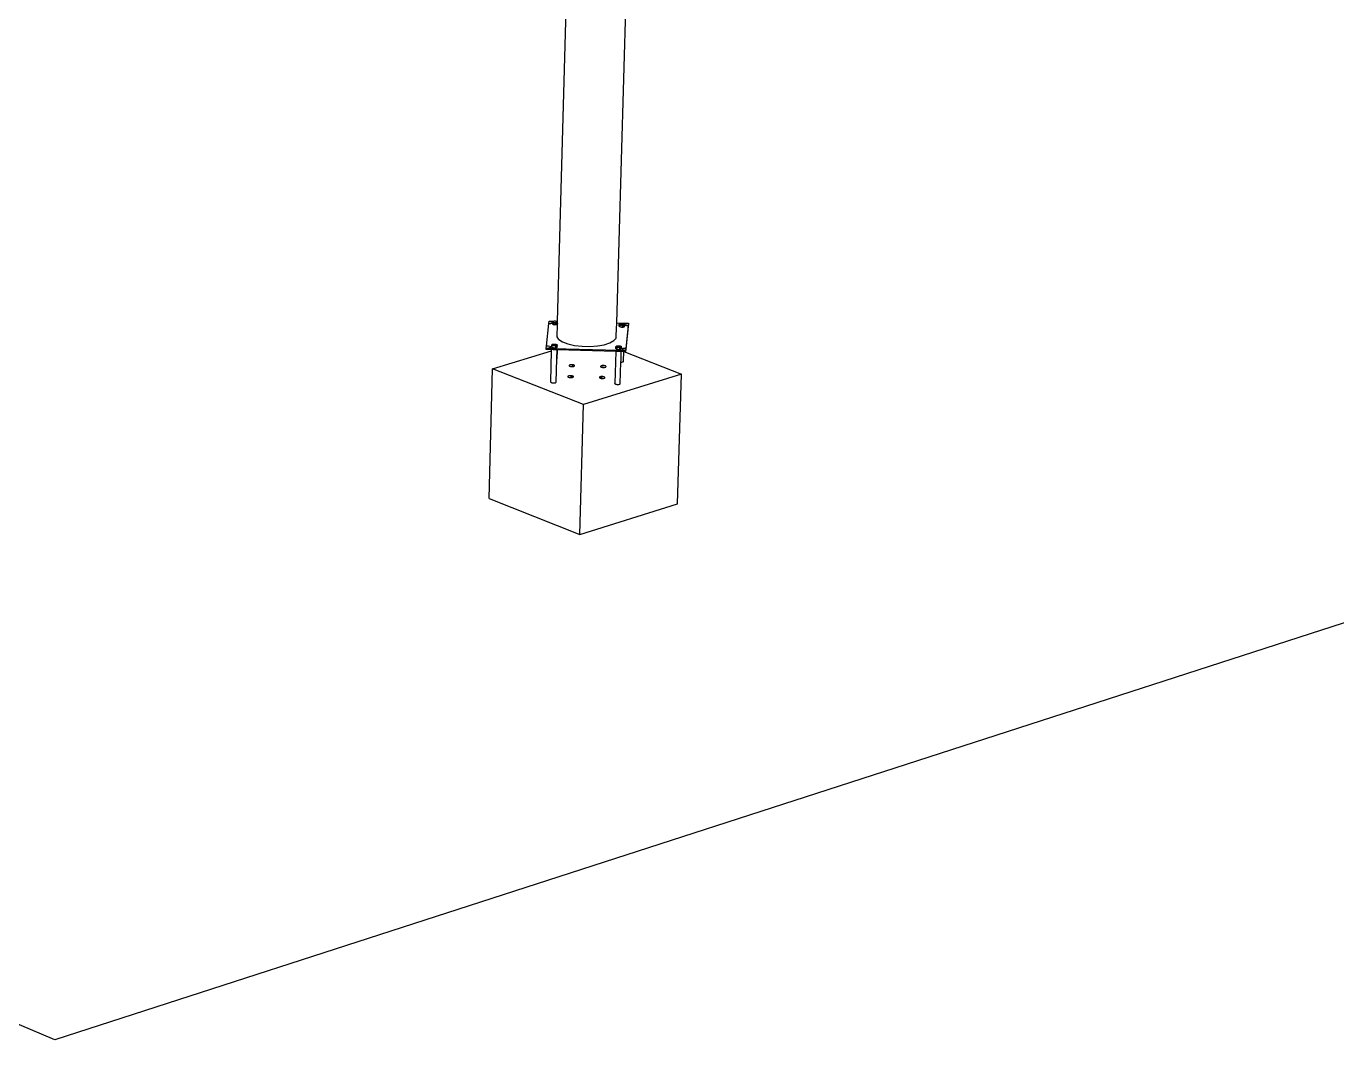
# Model space of a CAD drawing. Header units: inches. Extents: x -1925 to 2772, y -1726 to 1726.
# Drawn here: x 145.8 to 429.5, y 1287.3 to 1506.6 of the extents above; entities that cross this region are included whole.
import ezdxf

# ---------------------------------------------------------------- set-up
doc = ezdxf.new("R2010")
doc.units = ezdxf.units.IN
doc.header["$MEASUREMENT"] = 0

msp = doc.modelspace()

# ---------------------------------------------------------------- linework, layer by layer
for p, q in [((1508.93, 1726.03), (152.03, 1287.27)), ((260.85, 1442.79), (268.69, 1726.03)), ((273.65, 1442.44), (281.87, 1726.03)), ((258.43, 1437.4), (258.99, 1442.31)), ((258.99, 1442.31), (259.05, 1442.84)), ((258.99, 1442.31), (259.38, 1442.32)), ((259.05, 1442.84), (259.97, 1442.81)), ((259.05, 1442.84), (259.82, 1442.54)), ((259.38, 1442.32), (259.75, 1442.36)), ((259.75, 1442.33), (259.72, 1442.28)), ((259.74, 1442.31), (259.72, 1442.27)), ((259.72, 1442.27), (259.74, 1442.22)), ((259.74, 1442.31), (259.75, 1442.36)), ((259.74, 1442.28), (259.77, 1442.33)), ((259.75, 1442.32), (259.74, 1442.31)), ((259.74, 1442.28), (259.74, 1442.31)), ((259.76, 1442.22), (259.74, 1442.28)), ((259.74, 1442.22), (259.79, 1442.16)), ((259.75, 1442.67), (259.78, 1442.72)), ((259.77, 1442.62), (259.75, 1442.67)), ((259.75, 1442.36), (259.75, 1442.67)), ((259.75, 1442.36), (259.81, 1442.38)), ((259.81, 1442.38), (259.75, 1442.33)), ((259.81, 1442.37), (259.75, 1442.32)), ((259.75, 1442.36), (259.75, 1442.36)), ((259.81, 1442.17), (259.76, 1442.22)), ((259.82, 1442.57), (259.77, 1442.62)), ((259.77, 1442.33), (259.81, 1442.36)), ((259.78, 1442.72), (259.84, 1442.77)), ((259.79, 1442.16), (259.88, 1442.12)), ((259.81, 1442.17), (259.9, 1442.13)), ((259.91, 1442.52), (259.82, 1442.57)), ((259.84, 1442.77), (259.94, 1442.81)), ((259.88, 1442.12), (260, 1442.08)), ((259.9, 1442.4), (260.08, 1442.44)), ((259.92, 1442.42), (259.9, 1442.42)), ((259.91, 1442.41), (259.9, 1442.41)), ((259.9, 1442.4), (259.93, 1442.41)), ((260.01, 1442.09), (259.9, 1442.13)), ((260.02, 1442.49), (259.91, 1442.52)), ((259.91, 1442.5), (260.05, 1442.45)), ((260.04, 1442.44), (259.91, 1442.41)), ((260.04, 1442.45), (259.92, 1442.42)), ((259.93, 1442.41), (260.05, 1442.44)), ((259.94, 1442.81), (259.97, 1442.81)), ((259.97, 1442.81), (260.06, 1442.83)), ((260, 1442.08), (260.14, 1442.06)), ((260.15, 1442.07), (260.01, 1442.09)), ((260.14, 1442.46), (260.02, 1442.49)), ((260.05, 1442.45), (260.04, 1442.45)), ((260.05, 1442.44), (260.04, 1442.44)), ((260.16, 1442.46), (260.05, 1442.45)), ((260.05, 1442.45), (260.06, 1442.44)), ((260.05, 1442.44), (260.06, 1442.44)), ((260.06, 1442.83), (260.21, 1442.85)), ((260.06, 1442.44), (260.1, 1442.45)), ((260.06, 1442.44), (260.07, 1442.44)), ((260.08, 1442.44), (260.1, 1442.45)), ((260.1, 1442.45), (260.14, 1442.46)), ((260.1, 1442.45), (260.16, 1442.46)), ((260.16, 1442.46), (260.14, 1442.46)), ((260.14, 1442.06), (260.3, 1442.05)), ((260.15, 1442.07), (260.3, 1442.06)), ((260.31, 1442.45), (260.16, 1442.46)), ((260.21, 1442.85), (260.36, 1442.85)), ((260.3, 1442.06), (260.32, 1442.25)), ((260.45, 1442.06), (260.3, 1442.06)), ((260.3, 1442.05), (260.3, 1442.06)), ((260.3, 1442.05), (260.46, 1442.06)), ((260.46, 1442.45), (260.31, 1442.45)), ((260.75, 1442.39), (260.32, 1442.26)), ((260.32, 1442.25), (260.84, 1442.24)), ((260.36, 1442.85), (260.51, 1442.84)), ((260.59, 1442.08), (260.45, 1442.06)), ((260.6, 1442.47), (260.46, 1442.45)), ((260.5, 1442.45), (260.46, 1442.45)), ((260.46, 1442.06), (260.6, 1442.07)), ((260.64, 1442.43), (260.5, 1442.46)), ((260.5, 1442.45), (260.63, 1442.43)), ((260.51, 1442.84), (260.64, 1442.82)), ((260.72, 1442.11), (260.59, 1442.08)), ((260.73, 1442.5), (260.6, 1442.47)), ((260.6, 1442.07), (260.73, 1442.1)), ((260.64, 1442.43), (260.63, 1442.43)), ((260.63, 1442.43), (260.75, 1442.39)), ((260.64, 1442.82), (260.73, 1442.79)), ((260.75, 1442.39), (260.64, 1442.43)), ((260.76, 1442.4), (260.64, 1442.43)), ((260.81, 1442.15), (260.72, 1442.11)), ((260.73, 1442.79), (260.85, 1442.79)), ((260.73, 1442.79), (260.76, 1442.78)), ((260.83, 1442.54), (260.73, 1442.5)), ((260.73, 1442.1), (260.83, 1442.14)), ((260.76, 1442.4), (260.75, 1442.39)), ((260.75, 1442.39), (260.84, 1442.35)), ((260.76, 1442.39), (260.75, 1442.39)), ((260.75, 1442.39), (260.75, 1442.39)), ((260.76, 1442.78), (260.85, 1442.74)), ((260.84, 1442.36), (260.76, 1442.4)), ((260.84, 1442.35), (260.76, 1442.39)), ((260.76, 1439.44), (260.84, 1442.16)), ((260.84, 1442.16), (260.81, 1442.15)), ((260.85, 1442.55), (260.83, 1442.54)), ((260.83, 1442.14), (260.84, 1442.15)), ((260.84, 1442.35), (260.85, 1442.55)), ((260.84, 1442.35), (260.84, 1442.34)), ((260.84, 1442.34), (260.84, 1442.35)), ((260.84, 1442.24), (260.84, 1442.34)), ((260.84, 1442.16), (260.84, 1442.24)), ((260.85, 1442.73), (260.85, 1442.79)), ((260.85, 1442.74), (260.85, 1442.73)), ((260.85, 1442.55), (260.85, 1442.73)), ((273.57, 1439.73), (273.65, 1442.44)), ((273.65, 1442.44), (274.71, 1442.41)), ((274.16, 1441.79), (274.14, 1441.75)), ((274.16, 1441.79), (274.17, 1442.14)), ((274.16, 1441.75), (274.19, 1441.8)), ((274.17, 1441.8), (274.16, 1441.79)), ((274.16, 1441.75), (274.16, 1441.79)), ((274.18, 1441.69), (274.16, 1441.75)), ((274.17, 1442.14), (274.2, 1442.19)), ((274.19, 1442.08), (274.17, 1442.14)), ((274.23, 1441.85), (274.17, 1441.8)), ((274.23, 1441.64), (274.18, 1441.69)), ((274.24, 1442.03), (274.19, 1442.08)), ((274.19, 1441.8), (274.24, 1441.83)), ((274.2, 1442.19), (274.26, 1442.24)), ((274.24, 1441.85), (274.23, 1441.85)), ((274.23, 1441.64), (274.32, 1441.6)), ((274.33, 1441.99), (274.24, 1442.03)), ((274.26, 1442.24), (274.36, 1442.27)), ((274.44, 1441.56), (274.32, 1441.6)), ((274.45, 1441.95), (274.33, 1441.99)), ((274.46, 1441.92), (274.33, 1441.89)), ((274.33, 1441.89), (274.33, 1441.89)), ((274.33, 1441.87), (274.35, 1441.88)), ((274.35, 1441.88), (274.47, 1441.91)), ((274.36, 1442.27), (274.48, 1442.3)), ((274.57, 1441.54), (274.44, 1441.56)), ((274.58, 1441.93), (274.45, 1441.95)), ((274.58, 1441.93), (274.46, 1441.92)), ((274.47, 1441.91), (274.61, 1441.93)), ((274.48, 1442.3), (274.63, 1442.32)), ((274.72, 1441.53), (274.57, 1441.54)), ((274.58, 1441.93), (274.58, 1441.93)), ((274.61, 1441.93), (274.58, 1441.93)), ((274.73, 1441.92), (274.61, 1441.93)), ((274.63, 1442.32), (274.73, 1442.32)), ((274.71, 1442.41), (274.73, 1442.32)), ((274.71, 1442.41), (276.22, 1442.37)), ((274.87, 1441.53), (274.72, 1441.53)), ((274.72, 1441.52), (274.88, 1441.52)), ((274.73, 1442.32), (274.78, 1442.32)), ((274.88, 1441.92), (274.73, 1441.92)), ((275.15, 1441.85), (274.74, 1441.73)), ((274.78, 1442.32), (274.93, 1442.31)), ((275.02, 1441.55), (274.87, 1441.53)), ((274.92, 1441.93), (274.88, 1441.92)), ((274.88, 1441.92), (274.92, 1441.92)), ((274.88, 1441.52), (275.03, 1441.54)), ((275.03, 1441.94), (274.92, 1441.93)), ((275.06, 1441.9), (274.92, 1441.93)), ((274.92, 1441.92), (275.05, 1441.9)), ((274.93, 1442.31), (275.06, 1442.29)), ((275.14, 1441.58), (275.02, 1441.55)), ((275.15, 1441.97), (275.03, 1441.94)), ((275.03, 1441.54), (275.15, 1441.57)), ((275.05, 1441.9), (275.15, 1441.87)), ((275.06, 1442.29), (275.18, 1442.25)), ((275.15, 1441.88), (275.06, 1441.9)), ((275.14, 1441.58), (275.24, 1441.62)), ((275.25, 1442.01), (275.15, 1441.97)), ((275.15, 1441.57), (275.25, 1441.61)), ((275.18, 1442.25), (275.27, 1442.21)), ((275.28, 1441.82), (275.24, 1441.84)), ((275.24, 1441.82), (275.26, 1441.82)), ((275.3, 1441.66), (275.24, 1441.62)), ((275.31, 1442.05), (275.25, 1442.01)), ((275.25, 1441.99), (275.33, 1441.96)), ((275.25, 1441.61), (275.32, 1441.66)), ((275.26, 1441.82), (275.31, 1441.77)), ((275.27, 1442.21), (275.32, 1442.16)), ((275.33, 1441.77), (275.28, 1441.82)), ((275.33, 1441.71), (275.3, 1441.66)), ((275.34, 1442.11), (275.31, 1442.05)), ((275.31, 1441.77), (275.33, 1441.71)), ((275.32, 1442.16), (275.34, 1442.11)), ((275.32, 1441.66), (275.35, 1441.71)), ((275.33, 1442.11), (276.2, 1442.38)), ((275.33, 1441.96), (275.34, 1442.11)), ((275.33, 1441.96), (275.42, 1441.94)), ((275.33, 1441.77), (275.33, 1441.96)), ((275.35, 1441.71), (275.33, 1441.77)), ((275.33, 1441.77), (275.33, 1441.77)), ((275.33, 1441.71), (275.33, 1441.77)), ((275.42, 1441.94), (275.78, 1441.87)), ((276.17, 1441.85), (275.64, 1436.93)), ((276.16, 1441.66), (275.64, 1436.74)), ((275.78, 1441.87), (276.17, 1441.85)), ((276.22, 1442.18), (276.16, 1441.66)), ((276.16, 1441.66), (276.17, 1441.85)), ((276.2, 1442.18), (276.17, 1441.85)), ((276.22, 1442.37), (276.2, 1442.18)), ((276.2, 1442.18), (276.22, 1442.18)), ((276.22, 1442.18), (276.22, 1442.37)), ((261.15, 1438.86), (260.76, 1439.44)), ((261.15, 1438.86), (261.95, 1438.34)), ((261.95, 1438.34), (263.11, 1437.9)), ((272.17, 1438.1), (273.05, 1438.59)), ((273.05, 1438.59), (273.53, 1439.14)), ((273.53, 1439.14), (273.57, 1439.73)), ((246.78, 1432.46), (259.55, 1436.39)), ((258.36, 1436.68), (258.37, 1436.87)), ((259.56, 1436.65), (258.36, 1436.68)), ((258.37, 1436.87), (258.43, 1437.4)), ((258.37, 1436.87), (259.48, 1437.21)), ((259.89, 1436.83), (258.37, 1436.87)), ((258.82, 1437.37), (258.43, 1437.4)), ((259.18, 1437.31), (258.82, 1437.37)), ((259.48, 1437.22), (259.18, 1437.31)), ((259.37, 1429.67), (259.55, 1436.39)), ((259.71, 1437.1), (259.48, 1437.22)), ((259.55, 1436.39), (259.56, 1436.65)), ((259.88, 1436.64), (259.56, 1436.65)), ((259.6, 1437.32), (259.58, 1437.27)), ((259.6, 1437.3), (259.58, 1437.26)), ((259.58, 1437.26), (259.59, 1437.2)), ((259.59, 1437.2), (259.64, 1437.15)), ((259.6, 1437.3), (259.61, 1437.66)), ((259.67, 1437.37), (259.6, 1437.32)), ((259.67, 1437.36), (259.6, 1437.31)), ((259.6, 1437.27), (259.62, 1437.32)), ((259.6, 1437.31), (259.6, 1437.3)), ((259.6, 1437.27), (259.6, 1437.3)), ((259.61, 1437.21), (259.6, 1437.27)), ((259.61, 1437.66), (259.63, 1437.71)), ((259.62, 1437.61), (259.61, 1437.66)), ((259.66, 1437.16), (259.61, 1437.21)), ((259.67, 1437.55), (259.62, 1437.61)), ((259.62, 1437.32), (259.67, 1437.35)), ((259.63, 1437.71), (259.7, 1437.76)), ((259.64, 1437.15), (259.74, 1437.11)), ((259.66, 1437.16), (259.75, 1437.12)), ((259.76, 1437.51), (259.67, 1437.55)), ((259.7, 1437.76), (259.79, 1437.8)), ((259.85, 1436.97), (259.71, 1437.1)), ((259.74, 1437.11), (259.86, 1437.07)), ((259.75, 1437.12), (259.87, 1437.08)), ((259.88, 1437.47), (259.76, 1437.51)), ((259.79, 1437.8), (259.92, 1437.83)), ((259.89, 1436.83), (259.85, 1436.97)), ((259.86, 1437.07), (260, 1437.05)), ((259.87, 1437.08), (260.01, 1437.06)), ((260.02, 1437.45), (259.88, 1437.47)), ((259.88, 1436.64), (259.89, 1436.83)), ((260.76, 1436.62), (259.88, 1436.64)), ((274.07, 1436.44), (259.89, 1436.83)), ((259.92, 1437.83), (260.06, 1437.84)), ((260, 1437.05), (260.15, 1437.03)), ((260.05, 1437.46), (260.01, 1437.45)), ((260.01, 1437.06), (260.16, 1437.05)), ((260.04, 1437.45), (260.02, 1437.45)), ((260.05, 1437.45), (260.04, 1437.45)), ((260.2, 1437.46), (260.05, 1437.46)), ((260.2, 1437.45), (260.05, 1437.45)), ((260.05, 1437.45), (260.05, 1437.45)), ((260.17, 1437.44), (260.05, 1437.45)), ((260.06, 1437.84), (260.21, 1437.84)), ((260.15, 1437.03), (260.31, 1437.04)), ((260.16, 1437.05), (260.31, 1437.05)), ((260.16, 1437.04), (260.31, 1437.04)), ((260.2, 1437.44), (260.17, 1437.44)), ((260.36, 1437.45), (260.2, 1437.46)), ((260.2, 1437.44), (260.2, 1437.45)), ((260.32, 1437.44), (260.2, 1437.45)), ((260.32, 1437.44), (260.2, 1437.44)), ((260.21, 1437.84), (260.36, 1437.83)), ((260.58, 1437.37), (260.31, 1437.29)), ((260.58, 1437.23), (260.31, 1437.24)), ((260.45, 1437.07), (260.31, 1437.05)), ((260.31, 1437.04), (260.46, 1437.06)), ((260.31, 1437.04), (260.46, 1437.05)), ((260.46, 1437.46), (260.32, 1437.44)), ((260.32, 1437.44), (260.32, 1437.44)), ((260.36, 1437.44), (260.32, 1437.44)), ((260.36, 1437.83), (260.5, 1437.81)), ((260.5, 1437.42), (260.36, 1437.45)), ((260.36, 1437.44), (260.49, 1437.42)), ((260.57, 1437.1), (260.45, 1437.07)), ((260.59, 1437.49), (260.46, 1437.46)), ((260.46, 1437.06), (260.59, 1437.09)), ((260.46, 1437.05), (260.59, 1437.08)), ((260.49, 1437.42), (260.58, 1437.39)), ((260.5, 1437.81), (260.62, 1437.77)), ((260.58, 1437.4), (260.5, 1437.42)), ((260.57, 1437.1), (260.67, 1437.14)), ((260.68, 1437.53), (260.59, 1437.49)), ((260.59, 1437.09), (260.69, 1437.13)), ((260.59, 1437.08), (260.69, 1437.12)), ((260.62, 1437.77), (260.71, 1437.73)), ((260.76, 1437.23), (260.67, 1437.23)), ((260.74, 1437.18), (260.67, 1437.14)), ((260.75, 1437.57), (260.68, 1437.53)), ((260.71, 1437.34), (260.68, 1437.36)), ((260.68, 1437.35), (260.69, 1437.34)), ((260.69, 1437.34), (260.75, 1437.29)), ((260.69, 1437.13), (260.75, 1437.18)), ((260.69, 1437.12), (260.75, 1437.17)), ((260.71, 1437.73), (260.76, 1437.68)), ((260.77, 1437.29), (260.71, 1437.34)), ((260.71, 1434.66), (260.77, 1436.62)), ((260.76, 1436.62), (260.71, 1434.65)), ((260.76, 1437.23), (260.74, 1437.18)), ((260.77, 1437.63), (260.75, 1437.57)), ((260.75, 1437.29), (260.76, 1437.23)), ((260.75, 1437.17), (260.78, 1437.23)), ((260.75, 1437.18), (260.78, 1437.23)), ((260.76, 1437.68), (260.77, 1437.63)), ((260.76, 1437.23), (260.77, 1437.63)), ((260.76, 1437.23), (260.76, 1437.23)), ((260.76, 1437.23), (260.78, 1437.23)), ((260.77, 1436.62), (260.76, 1436.62)), ((260.78, 1437.23), (260.77, 1437.29)), ((273.44, 1436.27), (260.77, 1436.62)), ((260.78, 1437.23), (260.78, 1437.23)), ((260.78, 1437.23), (260.78, 1437.23)), ((263.11, 1437.9), (264.55, 1437.57)), ((264.55, 1437.57), (266.16, 1437.38)), ((266.16, 1437.38), (267.84, 1437.34)), ((267.84, 1437.34), (269.48, 1437.46)), ((269.48, 1437.46), (270.95, 1437.72)), ((270.95, 1437.72), (272.17, 1438.1)), ((273.44, 1436.27), (273.24, 1429.33)), ((274.06, 1436.25), (273.44, 1436.27)), ((273.46, 1436.92), (273.48, 1436.87)), ((273.5, 1436.97), (273.47, 1436.91)), ((273.48, 1436.87), (273.53, 1436.81)), ((273.49, 1436.91), (273.5, 1437.31)), ((273.49, 1436.91), (273.52, 1436.97)), ((273.51, 1436.86), (273.49, 1436.91)), ((273.5, 1437.31), (273.53, 1437.36)), ((273.52, 1437.25), (273.5, 1437.31)), ((273.56, 1437.02), (273.5, 1436.97)), ((273.56, 1436.81), (273.51, 1436.86)), ((273.57, 1437.2), (273.52, 1437.25)), ((273.52, 1436.97), (273.58, 1437.01)), ((273.53, 1437.36), (273.59, 1437.4)), ((273.53, 1436.81), (273.62, 1436.77)), ((273.66, 1437.06), (273.56, 1437.02)), ((273.65, 1436.77), (273.56, 1436.81)), ((273.66, 1437.16), (273.57, 1437.2)), ((273.58, 1437.01), (273.68, 1437.05)), ((273.59, 1437.4), (273.69, 1437.44)), ((273.62, 1436.77), (273.74, 1436.73)), ((273.76, 1436.73), (273.65, 1436.77)), ((273.77, 1437.12), (273.66, 1437.16)), ((273.79, 1437.09), (273.66, 1437.06)), ((273.68, 1437.05), (273.8, 1437.08)), ((273.69, 1437.44), (273.81, 1437.47)), ((273.74, 1436.73), (273.89, 1436.71)), ((273.9, 1436.71), (273.76, 1436.73)), ((273.91, 1437.1), (273.77, 1437.12)), ((273.8, 1437.09), (273.79, 1437.09)), ((273.9, 1437.1), (273.8, 1437.09)), ((273.81, 1437.08), (273.8, 1437.08)), ((273.81, 1437.47), (273.95, 1437.49)), ((273.94, 1437.1), (273.81, 1437.08)), ((273.89, 1436.71), (274.04, 1436.7)), ((274.05, 1436.7), (273.9, 1436.71)), ((273.94, 1437.1), (273.91, 1437.1)), ((274.06, 1437.09), (273.94, 1437.1)), ((273.95, 1437.49), (274.11, 1437.49)), ((274.04, 1436.7), (274.05, 1436.7)), ((274.05, 1436.7), (274.2, 1436.7)), ((274.05, 1436.69), (274.21, 1436.69)), ((274.21, 1437.09), (274.06, 1437.09)), ((274.06, 1436.25), (274.07, 1436.44)), ((274.65, 1436.24), (274.06, 1436.25)), ((274.13, 1436.58), (274.07, 1436.44)), ((275.59, 1436.4), (274.07, 1436.44)), ((274.11, 1437.49), (274.26, 1437.48)), ((274.3, 1436.7), (274.13, 1436.58)), ((274.2, 1436.7), (274.33, 1436.71)), ((274.22, 1437.09), (274.21, 1437.09)), ((274.5, 1437.03), (274.21, 1436.94)), ((274.65, 1436.88), (274.21, 1436.89)), ((274.21, 1436.69), (274.35, 1436.71)), ((274.27, 1437.1), (274.22, 1437.09)), ((274.25, 1437.09), (274.22, 1437.09)), ((274.25, 1437.09), (274.38, 1437.07)), ((274.26, 1437.48), (274.39, 1437.46)), ((274.39, 1437.07), (274.26, 1437.1)), ((274.36, 1437.11), (274.27, 1437.1)), ((274.38, 1437.08), (274.27, 1437.1)), ((274.33, 1436.71), (274.3, 1436.7)), ((274.55, 1436.8), (274.33, 1436.71)), ((274.33, 1436.71), (274.35, 1436.71)), ((274.47, 1436.74), (274.35, 1436.71)), ((274.35, 1436.71), (274.48, 1436.74)), ((274.48, 1437.14), (274.36, 1437.11)), ((274.51, 1437.04), (274.38, 1437.08)), ((274.38, 1437.07), (274.5, 1437.03)), ((274.39, 1437.46), (274.51, 1437.42)), ((274.51, 1437.03), (274.39, 1437.07)), ((274.57, 1436.78), (274.47, 1436.74)), ((274.58, 1437.18), (274.48, 1437.14)), ((274.48, 1436.74), (274.58, 1436.78)), ((274.5, 1437.03), (274.59, 1436.99)), ((274.5, 1437.03), (274.5, 1437.03)), ((274.51, 1437.03), (274.5, 1437.03)), ((274.51, 1437.42), (274.6, 1437.38)), ((274.6, 1436.99), (274.51, 1437.04)), ((274.6, 1436.99), (274.51, 1437.03)), ((274.61, 1436.82), (274.55, 1436.8)), ((274.58, 1436.79), (274.56, 1436.8)), ((274.57, 1436.79), (274.62, 1436.82)), ((274.57, 1436.78), (274.61, 1436.82)), ((274.57, 1436.78), (274.57, 1436.79)), ((274.64, 1437.22), (274.58, 1437.18)), ((274.58, 1436.79), (274.58, 1436.79)), ((274.59, 1436.79), (274.58, 1436.79)), ((274.58, 1436.78), (274.59, 1436.79)), ((274.59, 1436.99), (274.64, 1436.94)), ((274.59, 1436.79), (274.65, 1436.83)), ((275.59, 1436.4), (274.59, 1436.79)), ((274.59, 1434.36), (274.65, 1436.24)), ((274.6, 1437.38), (274.65, 1437.33)), ((274.6, 1436.99), (274.65, 1436.94)), ((274.61, 1436.99), (274.6, 1436.99)), ((274.66, 1436.94), (274.61, 1436.99)), ((274.63, 1436.83), (274.61, 1436.82)), ((274.62, 1436.82), (274.61, 1436.82)), ((274.88, 1436.88), (274.62, 1436.82)), ((274.62, 1436.82), (274.64, 1436.83)), ((274.65, 1436.88), (274.63, 1436.83)), ((274.67, 1437.27), (274.64, 1437.22)), ((274.64, 1436.94), (274.65, 1436.88)), ((274.64, 1436.83), (274.67, 1436.89)), ((274.65, 1437.33), (274.67, 1437.27)), ((274.66, 1436.92), (274.65, 1436.94)), ((274.65, 1436.88), (274.66, 1436.92)), ((274.65, 1436.88), (274.65, 1436.88)), ((274.65, 1436.83), (274.67, 1436.87)), ((275.14, 1436.22), (274.65, 1436.24)), ((274.66, 1436.92), (274.67, 1437.27)), ((274.68, 1436.88), (274.66, 1436.94)), ((274.67, 1436.89), (274.66, 1436.92)), ((274.67, 1436.88), (274.68, 1436.88)), ((274.67, 1436.87), (274.67, 1436.88)), ((275.25, 1436.92), (274.88, 1436.88)), ((275.12, 1434.14), (275.18, 1436.21)), ((275.14, 1436.22), (275.16, 1436.22)), ((275.19, 1436.22), (275.14, 1436.22)), ((275.18, 1436.21), (275.19, 1436.22)), ((275.18, 1436.21), (287.69, 1431.34)), ((275.58, 1436.21), (275.19, 1436.22)), ((275.64, 1436.93), (275.25, 1436.92)), ((275.64, 1436.74), (275.58, 1436.21)), ((275.58, 1436.21), (275.59, 1436.4)), ((275.64, 1436.93), (275.59, 1436.4)), ((275.64, 1436.74), (275.64, 1436.93)), ((260.57, 1429.64), (260.71, 1434.65)), ((260.71, 1434.65), (260.71, 1434.66)), ((263.38, 1433.25), (263.35, 1433.19)), ((263.35, 1433.19), (263.37, 1433.14)), ((263.37, 1433.14), (263.42, 1433.09)), ((263.44, 1433.3), (263.38, 1433.25)), ((263.42, 1433.09), (263.51, 1433.04)), ((263.54, 1433.34), (263.44, 1433.3)), ((263.51, 1433.04), (263.63, 1433.01)), ((263.67, 1433.37), (263.54, 1433.34)), ((263.63, 1433.01), (263.77, 1432.98)), ((263.82, 1433.38), (263.67, 1433.37)), ((263.77, 1432.98), (263.93, 1432.97)), ((263.98, 1433.39), (263.82, 1433.38)), ((263.93, 1432.97), (264.08, 1432.97)), ((263.95, 1433.18), (264.36, 1433.02)), ((264.13, 1433.38), (263.98, 1433.39)), ((264.08, 1432.97), (264.23, 1432.99)), ((264.27, 1433.35), (264.13, 1433.38)), ((264.23, 1432.99), (264.36, 1433.02)), ((264.39, 1433.31), (264.27, 1433.35)), ((264.36, 1433.02), (264.46, 1433.06)), ((264.48, 1433.27), (264.39, 1433.31)), ((264.46, 1433.06), (264.53, 1433.11)), ((264.54, 1433.22), (264.48, 1433.27)), ((264.53, 1433.11), (264.55, 1433.16)), ((264.55, 1433.16), (264.54, 1433.22)), ((270.19, 1433.06), (270.17, 1433.01)), ((270.17, 1433.01), (270.18, 1432.95)), ((270.18, 1432.95), (270.24, 1432.9)), ((270.26, 1433.11), (270.19, 1433.06)), ((270.24, 1432.9), (270.33, 1432.86)), ((270.36, 1433.15), (270.26, 1433.11)), ((270.33, 1432.86), (270.77, 1432.99)), ((270.33, 1432.86), (270.45, 1432.82)), ((270.49, 1433.18), (270.36, 1433.15)), ((270.45, 1432.82), (270.59, 1432.79)), ((270.63, 1433.2), (270.49, 1433.18)), ((270.59, 1432.79), (270.74, 1432.78)), ((270.79, 1433.2), (270.63, 1433.2)), ((270.74, 1432.78), (270.9, 1432.79)), ((270.95, 1433.19), (270.79, 1433.2)), ((270.9, 1432.79), (271.05, 1432.8)), ((271.09, 1433.16), (270.95, 1433.19)), ((271.05, 1432.8), (271.18, 1432.83)), ((271.21, 1433.13), (271.09, 1433.16)), ((271.18, 1432.83), (271.28, 1432.87)), ((271.3, 1433.08), (271.21, 1433.13)), ((271.28, 1432.87), (271.34, 1432.92)), ((271.35, 1433.03), (271.3, 1433.08)), ((271.34, 1432.92), (271.37, 1432.98)), ((271.37, 1432.98), (271.35, 1433.03)), ((274.44, 1429.3), (274.58, 1433.94)), ((274.58, 1433.94), (274.59, 1434.36)), ((274.58, 1433.94), (274.66, 1433.95)), ((274.67, 1434.35), (274.59, 1434.36)), ((274.66, 1433.95), (274.8, 1433.96)), ((274.8, 1433.96), (274.93, 1433.99)), ((274.93, 1433.99), (275.03, 1434.03)), ((275.03, 1434.03), (275.1, 1434.08)), ((275.05, 1434.24), (275.04, 1434.25)), ((275.1, 1434.2), (275.05, 1434.24)), ((275.1, 1434.08), (275.12, 1434.14)), ((246.04, 1404.4), (246.78, 1432.46)), ((266.44, 1424.75), (246.78, 1432.46)), ((263.11, 1430.87), (263.09, 1430.82)), ((263.09, 1430.82), (263.1, 1430.77)), ((263.1, 1430.77), (263.15, 1430.71)), ((263.18, 1430.92), (263.11, 1430.87)), ((263.15, 1430.71), (263.25, 1430.67)), ((263.28, 1430.96), (263.18, 1430.92)), ((263.25, 1430.67), (263.37, 1430.63)), ((263.41, 1430.99), (263.28, 1430.96)), ((263.37, 1430.63), (263.51, 1430.61)), ((263.55, 1431.01), (263.41, 1430.99)), ((263.51, 1430.61), (263.66, 1430.59)), ((263.71, 1431.01), (263.55, 1431.01)), ((263.66, 1430.59), (263.82, 1430.6)), ((263.69, 1430.8), (264.13, 1430.94)), ((263.87, 1431), (263.71, 1431.01)), ((263.82, 1430.6), (263.97, 1430.61)), ((264.01, 1430.98), (263.87, 1431)), ((263.97, 1430.61), (264.1, 1430.64)), ((264.13, 1430.94), (264.01, 1430.98)), ((264.1, 1430.64), (264.2, 1430.68)), ((264.22, 1430.89), (264.13, 1430.94)), ((264.2, 1430.68), (264.26, 1430.73)), ((264.27, 1430.84), (264.22, 1430.89)), ((264.26, 1430.73), (264.29, 1430.79)), ((264.29, 1430.79), (264.27, 1430.84)), ((287.69, 1431.34), (266.44, 1424.75)), ((269.94, 1430.69), (269.91, 1430.63)), ((269.91, 1430.63), (269.92, 1430.58)), ((269.92, 1430.58), (269.98, 1430.53)), ((270, 1430.74), (269.94, 1430.69)), ((269.98, 1430.53), (270.07, 1430.48)), ((270.1, 1430.78), (270, 1430.74)), ((270.07, 1430.48), (270.19, 1430.44)), ((270.23, 1430.81), (270.1, 1430.78)), ((270.1, 1430.78), (270.51, 1430.62)), ((270.19, 1430.44), (270.33, 1430.42)), ((270.38, 1430.82), (270.23, 1430.81)), ((270.33, 1430.42), (270.49, 1430.41)), ((270.53, 1430.83), (270.38, 1430.82)), ((270.49, 1430.41), (270.64, 1430.41)), ((270.69, 1430.81), (270.53, 1430.83)), ((270.64, 1430.41), (270.79, 1430.43)), ((270.83, 1430.79), (270.69, 1430.81)), ((270.79, 1430.43), (270.92, 1430.46)), ((270.95, 1430.75), (270.83, 1430.79)), ((270.92, 1430.46), (271.02, 1430.5)), ((271.04, 1430.71), (270.95, 1430.75)), ((271.02, 1430.5), (271.09, 1430.55)), ((271.1, 1430.65), (271.04, 1430.71)), ((271.09, 1430.55), (271.11, 1430.6)), ((271.11, 1430.6), (271.1, 1430.65)), ((286.84, 1403.27), (287.69, 1431.34)), ((259.38, 1429.62), (259.37, 1429.67)), ((259.38, 1429.62), (259.44, 1429.56)), ((259.44, 1429.56), (259.53, 1429.52)), ((259.53, 1429.52), (259.65, 1429.48)), ((259.65, 1429.48), (259.79, 1429.46)), ((259.79, 1429.46), (259.95, 1429.44)), ((259.95, 1429.44), (260.1, 1429.45)), ((260.1, 1429.45), (260.25, 1429.46)), ((260.25, 1429.46), (260.38, 1429.49)), ((260.38, 1429.49), (260.48, 1429.54)), ((260.48, 1429.54), (260.54, 1429.58)), ((260.54, 1429.58), (260.57, 1429.64)), ((273.26, 1429.28), (273.24, 1429.33)), ((273.26, 1429.28), (273.31, 1429.22)), ((273.31, 1429.22), (273.4, 1429.18)), ((273.4, 1429.18), (273.52, 1429.14)), ((273.52, 1429.14), (273.67, 1429.12)), ((273.67, 1429.12), (273.82, 1429.11)), ((273.82, 1429.11), (273.98, 1429.11)), ((273.98, 1429.11), (274.12, 1429.13)), ((274.12, 1429.13), (274.25, 1429.15)), ((274.25, 1429.15), (274.3, 1429.18)), ((274.3, 1429.18), (274.35, 1429.2)), ((274.35, 1429.2), (274.42, 1429.24)), ((274.42, 1429.24), (274.44, 1429.3)), ((265.65, 1396.63), (266.44, 1424.75)), ((246.04, 1404.4), (265.65, 1396.63)), ((265.65, 1396.63), (286.84, 1403.27)), ((152.03, 1287.27), (51.99, 1329.61))]:
    msp.add_line(p, q)

doc.saveas('drawing.dxf')
